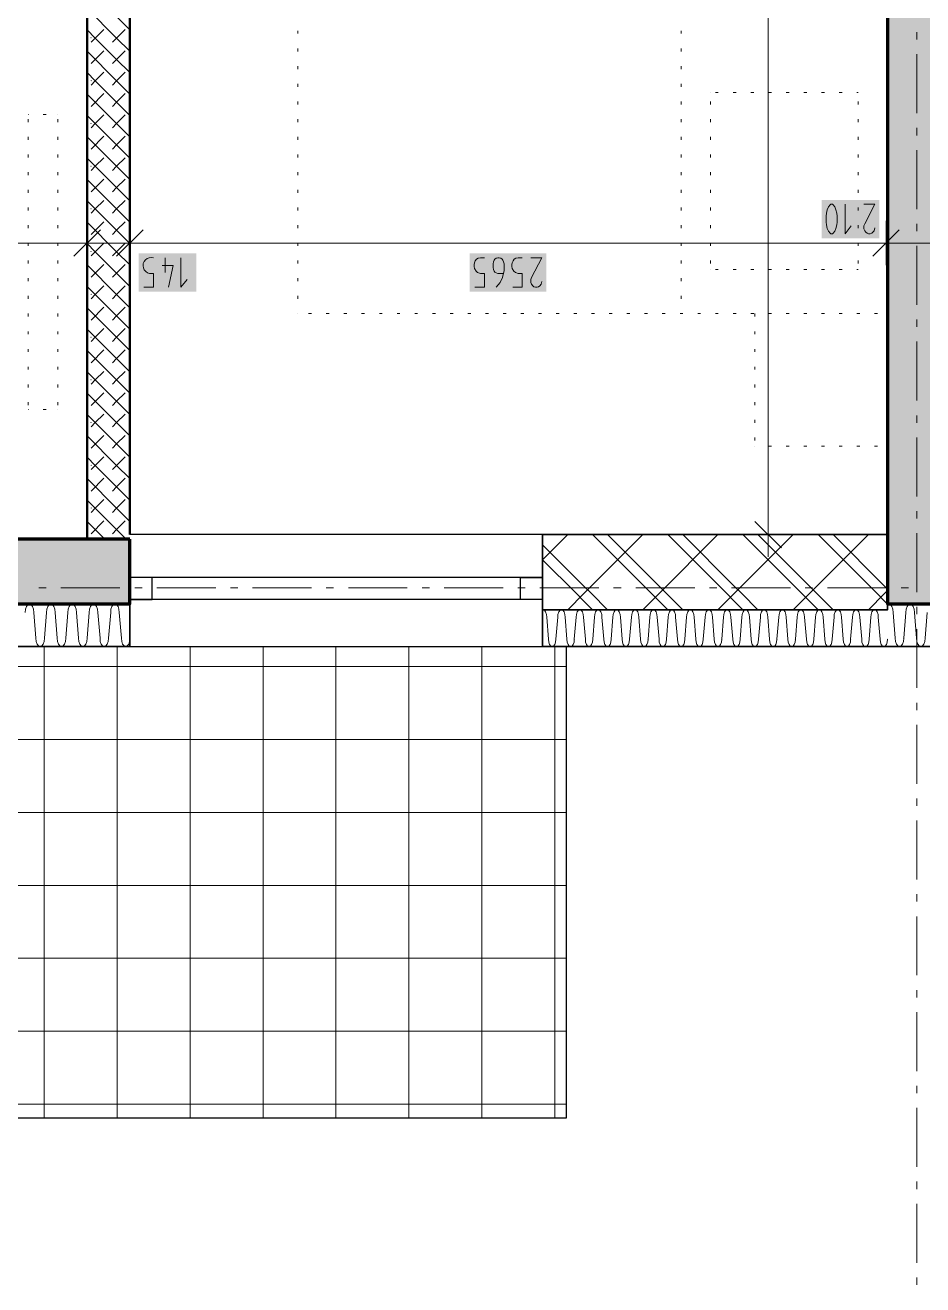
# Model space of a CAD drawing. Header units: millimetres. Extents: x 0 to 594, y 0 to 420.
# Drawn here: x 250.94 to 282.15, y 126.02 to 169.83 of the extents above; entities that cross this region are included whole.
import ezdxf

# ---------------------------------------------------------------- set-up
doc = ezdxf.new("R2010")
doc.units = ezdxf.units.MM
doc.header["$LTSCALE"] = 8
for name, color, linetype in [('PDF_Koty delkove', 7, 'Continuous'), ('PDF_Nabytek', 7, 'Continuous'), ('PDF_Obecne 0.25', 7, 'Continuous'), ('PDF_Okna', 7, 'Continuous'), ('PDF_Osy hlavni', 7, 'Continuous'), ('PDF_Pricky zdene', 7, 'Continuous'), ('PDF_Srafy', 7, 'Continuous'), ('PDF_Steny obvodove nosne', 7, 'Continuous'), ('PDF_Steny sendvic', 7, 'Continuous'), ('PDF_Zatepleni', 7, 'Continuous')]:
    doc.layers.add(name, color=color, linetype=linetype)

msp = doc.modelspace()

# ---------------------------------------------------------------- linework, layer by layer
at = {"layer": 'PDF_Koty delkove', "lineweight": 18}
for points in [[(276.774, 152.109), (276.774, 182.659), (276.774, 201.257), (276.774, 207.919), (276.774, 209.406), (276.774, 231.238), (276.774, 233.852)], [(279.449, 163.597), (279.449, 162.572), (279.668, 162.845)], [(280.106, 163.597), (280.49, 163.597), (280.133, 162.913), (280.106, 162.845), (280.106, 162.742), (280.133, 162.675), (280.174, 162.623), (280.216, 162.588), (280.271, 162.572), (280.325, 162.572), (280.38, 162.588)], [(253.097, 163.019), (253.097, 162.251), (253.097, 161.482)], [(254.584, 163.019), (254.584, 162.251), (254.584, 161.482)], [(280.875, 163.019), (280.875, 162.251), (280.875, 161.482)], [(253.559, 162.712), (252.636, 161.789)], [(255.045, 162.712), (254.122, 161.789)], [(280.38, 162.588), (280.421, 162.623), (280.462, 162.675), (280.49, 162.776)], [(281.336, 162.712), (280.413, 161.789)], [(410.931, 162.251), (410.023, 162.251), (383.732, 162.251), (382.246, 162.251), (347.601, 162.251), (345.449, 162.251), (310.804, 162.251), (309.318, 162.251), (283.027, 162.251), (280.875, 162.251), (254.584, 162.251), (253.097, 162.251), (218.453, 162.251), (216.3, 162.251)], [(255.811, 161.738), (255.811, 161.226)], [(256.359, 161.738), (256.359, 160.713), (256.577, 160.986)], [(266.579, 160.713), (266.907, 160.713), (266.907, 161.191), (266.77, 161.191), (266.675, 161.226), (266.62, 161.277), (266.566, 161.362), (266.552, 161.43), (266.552, 161.498), (266.566, 161.567), (266.593, 161.635), (266.634, 161.686), (266.688, 161.721), (266.77, 161.738), (266.907, 161.738)], [(267.564, 161.191), (267.373, 161.191), (267.318, 161.208), (267.277, 161.242), (267.25, 161.277), (267.223, 161.327), (267.209, 161.396), (267.209, 161.532), (267.223, 161.601), (267.25, 161.652), (267.277, 161.686), (267.318, 161.721), (267.373, 161.738), (267.427, 161.738), (267.482, 161.721), (267.523, 161.686), (267.55, 161.652), (267.578, 161.601), (267.592, 161.532), (267.592, 161.293), (267.537, 161.054), (267.455, 160.883), (267.318, 160.713)], [(267.866, 161.498), (267.88, 161.567), (267.907, 161.635), (267.948, 161.686), (268.002, 161.721), (268.084, 161.738), (268.221, 161.738)], [(268.523, 161.738), (268.906, 161.738), (268.55, 161.054), (268.523, 160.986), (268.523, 160.883), (268.55, 160.816), (268.591, 160.764), (268.632, 160.73), (268.687, 160.713), (268.741, 160.713), (268.796, 160.73), (268.837, 160.764), (268.878, 160.816), (268.906, 160.917)], [(255.702, 161.464), (256.085, 161.464), (255.92, 160.713)], [(267.893, 160.713), (268.221, 160.713), (268.221, 161.191), (268.084, 161.191), (267.989, 161.226), (267.934, 161.277), (267.88, 161.362), (267.866, 161.43), (267.866, 161.498)], [(277.235, 151.647), (276.312, 152.57)], [(277.542, 152.109), (276.774, 152.109), (276.005, 152.109)], [(276.774, 152.109), (276.774, 151.34)]]:
    msp.add_lwpolyline(points, dxfattribs=at)
msp.add_lwpolyline([(278.792, 163.186), (278.792, 162.981), (278.806, 162.88), (278.833, 162.76), (278.874, 162.657), (278.929, 162.588), (278.956, 162.572), (279.011, 162.572), (279.039, 162.588), (279.093, 162.657), (279.134, 162.76), (279.162, 162.88), (279.176, 162.981), (279.176, 163.186), (279.162, 163.289), (279.134, 163.408), (279.093, 163.511), (279.039, 163.58), (279.011, 163.597), (278.956, 163.597), (278.929, 163.58), (278.874, 163.511), (278.833, 163.408), (278.806, 163.289)], close=True, dxfattribs=at)
msp.add_lwpolyline([(255.072, 160.713), (255.4, 160.713), (255.4, 161.191), (255.263, 161.191, -1.034071), (255.4, 161.738)], format="xyb", dxfattribs=at)
at = {"layer": 'PDF_Koty delkove', "color": 7, "lineweight": 18, "true_color": 0xffffff, "transparency": 33554559}
for points in [[(280.644, 163.751), (278.639, 163.751), (280.644, 162.418), (278.639, 162.418)], [(256.896, 161.892), (254.891, 161.892), (256.896, 160.559), (254.891, 160.559)], [(269.06, 161.892), (266.398, 161.892), (269.06, 160.559), (266.398, 160.559)]]:
    msp.add_solid(points, dxfattribs=at)
at = {"layer": 'PDF_Nabytek', "lineweight": 13}
for points in [[(253.097, 169.531), (253.097, 169.634)], [(260.426, 169.531), (260.426, 169.634)], [(273.751, 169.531), (273.751, 169.634)], [(280.926, 169.531), (280.926, 169.634)], [(253.097, 168.916), (253.097, 169.019)], [(260.426, 168.916), (260.426, 169.019)], [(273.751, 168.916), (273.751, 169.019)], [(280.926, 168.916), (280.926, 169.019)], [(253.097, 168.301), (253.097, 168.404)], [(260.426, 168.301), (260.426, 168.404)], [(273.751, 168.301), (273.751, 168.404)], [(280.926, 168.301), (280.926, 168.404)], [(253.097, 167.686), (253.097, 167.789)], [(260.426, 167.686), (260.426, 167.789)], [(273.751, 167.686), (273.751, 167.789)], [(280.926, 167.686), (280.926, 167.789)], [(274.776, 167.484), (274.776, 167.484)], [(274.776, 167.484), (274.776, 167.484)], [(275.043, 167.484), (274.941, 167.484)], [(275.658, 167.484), (275.556, 167.484)], [(276.273, 167.484), (276.171, 167.484)], [(276.888, 167.484), (276.786, 167.484)], [(277.503, 167.484), (277.401, 167.484)], [(278.118, 167.484), (278.016, 167.484)], [(278.733, 167.484), (278.631, 167.484)], [(279.348, 167.484), (279.245, 167.484)], [(279.901, 167.484), (279.86, 167.484)], [(279.901, 167.484), (279.901, 167.484)], [(279.901, 167.484), (279.901, 167.484)], [(253.097, 167.071), (253.097, 167.174)], [(260.426, 167.071), (260.426, 167.174)], [(273.751, 167.071), (273.751, 167.174)], [(274.776, 167.071), (274.776, 167.174)], [(279.901, 167.071), (279.901, 167.174)], [(280.926, 167.071), (280.926, 167.174)], [(251.058, 166.715), (251.047, 166.715)], [(251.047, 166.715), (251.047, 166.715)], [(251.047, 166.715), (251.047, 166.715)], [(251.047, 166.456), (251.047, 166.559)], [(251.673, 166.715), (251.571, 166.715)], [(252.072, 166.715), (252.072, 166.715)], [(252.072, 166.715), (252.072, 166.715)], [(252.072, 166.456), (252.072, 166.559)], [(253.097, 166.456), (253.097, 166.559)], [(260.426, 166.456), (260.426, 166.559)], [(273.751, 166.456), (273.751, 166.559)], [(274.776, 166.456), (274.776, 166.559)], [(279.901, 166.456), (279.901, 166.559)], [(280.926, 166.456), (280.926, 166.559)], [(251.047, 165.841), (251.047, 165.944)], [(252.072, 165.841), (252.072, 165.944)], [(253.097, 165.841), (253.097, 165.944)], [(260.426, 165.841), (260.426, 165.944)], [(273.751, 165.841), (273.751, 165.944)], [(274.776, 165.841), (274.776, 165.944)], [(279.901, 165.841), (279.901, 165.944)], [(280.926, 165.841), (280.926, 165.944)], [(251.047, 165.226), (251.047, 165.329)], [(252.072, 165.226), (252.072, 165.329)], [(253.097, 165.226), (253.097, 165.329)], [(260.426, 165.226), (260.426, 165.329)], [(273.751, 165.226), (273.751, 165.329)], [(274.776, 165.226), (274.776, 165.329)], [(279.901, 165.226), (279.901, 165.329)], [(280.926, 165.226), (280.926, 165.329)], [(251.047, 164.611), (251.047, 164.714)], [(252.072, 164.611), (252.072, 164.714)], [(253.097, 164.611), (253.097, 164.714)], [(260.426, 164.611), (260.426, 164.714)], [(273.751, 164.611), (273.751, 164.714)], [(274.776, 164.611), (274.776, 164.714)], [(279.901, 164.611), (279.901, 164.714)], [(280.926, 164.611), (280.926, 164.714)], [(251.047, 163.996), (251.047, 164.099)], [(252.072, 163.996), (252.072, 164.099)], [(253.097, 163.996), (253.097, 164.099)], [(260.426, 163.996), (260.426, 164.099)], [(273.751, 163.996), (273.751, 164.099)], [(274.776, 163.996), (274.776, 164.099)], [(279.901, 163.996), (279.901, 164.099)], [(280.926, 163.996), (280.926, 164.099)], [(251.047, 163.381), (251.047, 163.484)], [(252.072, 163.381), (252.072, 163.484)], [(253.097, 163.381), (253.097, 163.484)], [(260.426, 163.381), (260.426, 163.484)], [(273.751, 163.381), (273.751, 163.484)], [(274.776, 163.381), (274.776, 163.484)], [(279.901, 163.381), (279.901, 163.484)], [(280.926, 163.381), (280.926, 163.484)], [(251.047, 162.766), (251.047, 162.869)], [(252.072, 162.766), (252.072, 162.869)], [(253.097, 162.766), (253.097, 162.869)], [(260.426, 162.766), (260.426, 162.869)], [(273.751, 162.766), (273.751, 162.869)], [(274.776, 162.766), (274.776, 162.869)], [(279.901, 162.766), (279.901, 162.869)], [(280.926, 162.766), (280.926, 162.869)], [(251.047, 162.151), (251.047, 162.254)], [(252.072, 162.151), (252.072, 162.254)], [(253.097, 162.151), (253.097, 162.254)], [(260.426, 162.151), (260.426, 162.254)], [(273.751, 162.151), (273.751, 162.254)], [(274.776, 162.151), (274.776, 162.254)], [(279.901, 162.151), (279.901, 162.254)], [(280.926, 162.151), (280.926, 162.254)], [(251.047, 161.536), (251.047, 161.639)], [(252.072, 161.536), (252.072, 161.639)], [(253.097, 161.536), (253.097, 161.639)], [(260.426, 161.536), (260.426, 161.639)], [(273.751, 161.536), (273.751, 161.639)], [(274.776, 161.536), (274.776, 161.639)], [(274.776, 161.334), (274.776, 161.334)], [(274.776, 161.334), (274.776, 161.334)], [(275.043, 161.334), (274.941, 161.334)], [(275.658, 161.334), (275.556, 161.334)], [(276.273, 161.334), (276.171, 161.334)], [(276.888, 161.334), (276.786, 161.334)], [(277.503, 161.334), (277.401, 161.334)], [(278.118, 161.334), (278.016, 161.334)], [(278.733, 161.334), (278.631, 161.334)], [(279.348, 161.334), (279.245, 161.334)], [(279.901, 161.334), (279.86, 161.334)], [(279.901, 161.536), (279.901, 161.639)], [(279.901, 161.334), (279.901, 161.334)], [(279.901, 161.334), (279.901, 161.334)], [(280.926, 161.536), (280.926, 161.639)], [(251.047, 160.921), (251.047, 161.024)], [(252.072, 160.921), (252.072, 161.024)], [(253.097, 160.921), (253.097, 161.024)], [(260.426, 160.921), (260.426, 161.024)], [(273.751, 160.921), (273.751, 161.024)], [(280.926, 160.921), (280.926, 161.024)], [(251.047, 160.306), (251.047, 160.409)], [(252.072, 160.306), (252.072, 160.409)], [(253.097, 160.306), (253.097, 160.409)], [(260.426, 160.306), (260.426, 160.409)], [(273.751, 160.306), (273.751, 160.409)], [(280.926, 160.306), (280.926, 160.409)], [(251.047, 159.691), (251.047, 159.794)], [(252.072, 159.691), (252.072, 159.794)], [(253.097, 159.691), (253.097, 159.794)], [(260.426, 159.796), (260.426, 159.796)], [(260.426, 159.796), (260.426, 159.796)], [(260.898, 159.796), (260.796, 159.796)], [(261.513, 159.796), (261.411, 159.796)], [(262.128, 159.796), (262.026, 159.796)], [(262.743, 159.796), (262.641, 159.796)], [(263.358, 159.796), (263.256, 159.796)], [(263.973, 159.796), (263.871, 159.796)], [(264.588, 159.796), (264.486, 159.796)], [(265.203, 159.796), (265.101, 159.796)], [(265.818, 159.796), (265.716, 159.796)], [(266.433, 159.796), (266.331, 159.796)], [(267.048, 159.796), (266.946, 159.796)], [(267.663, 159.796), (267.561, 159.796)], [(268.278, 159.796), (268.176, 159.796)], [(268.893, 159.796), (268.791, 159.796)], [(269.508, 159.796), (269.406, 159.796)], [(270.123, 159.796), (270.021, 159.796)], [(270.738, 159.796), (270.636, 159.796)], [(271.353, 159.796), (271.251, 159.796)], [(271.968, 159.796), (271.866, 159.796)], [(272.583, 159.796), (272.481, 159.796)], [(273.198, 159.796), (273.096, 159.796)], [(273.813, 159.796), (273.711, 159.796)], [(273.751, 159.796), (273.751, 159.796)], [(274.428, 159.796), (274.326, 159.796)], [(275.043, 159.796), (274.941, 159.796)], [(275.658, 159.796), (275.556, 159.796)], [(276.273, 159.796), (276.171, 159.796)], [(276.313, 159.796), (276.313, 159.796)], [(276.313, 159.691), (276.313, 159.794)], [(276.888, 159.796), (276.786, 159.796)], [(277.503, 159.796), (277.401, 159.796)], [(278.118, 159.796), (278.016, 159.796)], [(278.733, 159.796), (278.631, 159.796)], [(279.348, 159.796), (279.245, 159.796)], [(279.963, 159.796), (279.86, 159.796)], [(280.578, 159.796), (280.475, 159.796)], [(280.926, 159.796), (280.926, 159.796)], [(280.926, 159.796), (280.926, 159.796)], [(280.926, 159.796), (280.926, 159.796)], [(280.926, 159.691), (280.926, 159.794)], [(251.047, 159.076), (251.047, 159.179)], [(252.072, 159.076), (252.072, 159.179)], [(253.097, 159.076), (253.097, 159.179)], [(276.313, 159.076), (276.313, 159.179)], [(280.926, 159.076), (280.926, 159.179)], [(251.047, 158.461), (251.047, 158.564)], [(252.072, 158.461), (252.072, 158.564)], [(253.097, 158.461), (253.097, 158.564)], [(276.313, 158.461), (276.313, 158.564)], [(280.926, 158.461), (280.926, 158.564)], [(251.047, 157.846), (251.047, 157.949)], [(252.072, 157.846), (252.072, 157.949)], [(253.097, 157.846), (253.097, 157.949)], [(276.313, 157.846), (276.313, 157.949)], [(280.926, 157.846), (280.926, 157.949)], [(251.047, 157.231), (251.047, 157.334)], [(252.072, 157.231), (252.072, 157.334)], [(253.097, 157.231), (253.097, 157.334)], [(276.313, 157.231), (276.313, 157.334)], [(280.926, 157.231), (280.926, 157.334)], [(251.047, 156.616), (251.047, 156.719)], [(251.058, 156.465), (251.047, 156.465)], [(251.047, 156.465), (251.047, 156.465)], [(251.047, 156.465), (251.047, 156.465)], [(251.673, 156.465), (251.571, 156.465)], [(252.072, 156.616), (252.072, 156.719)], [(252.072, 156.465), (252.072, 156.465)], [(252.072, 156.465), (252.072, 156.465)], [(253.097, 156.616), (253.097, 156.719)], [(276.313, 156.616), (276.313, 156.719)], [(280.926, 156.616), (280.926, 156.719)], [(253.097, 156.001), (253.097, 156.104)], [(276.313, 156.001), (276.313, 156.104)], [(280.926, 156.001), (280.926, 156.104)], [(253.097, 155.386), (253.097, 155.489)], [(276.313, 155.386), (276.313, 155.489)], [(276.313, 155.184), (276.313, 155.184)], [(276.313, 155.184), (276.313, 155.184)], [(276.888, 155.184), (276.786, 155.184)], [(277.503, 155.184), (277.401, 155.184)], [(278.118, 155.184), (278.016, 155.184)], [(278.733, 155.184), (278.631, 155.184)], [(279.348, 155.184), (279.245, 155.184)], [(279.963, 155.184), (279.86, 155.184)], [(280.578, 155.184), (280.475, 155.184)], [(280.926, 155.386), (280.926, 155.489)], [(280.926, 155.184), (280.926, 155.184)], [(280.926, 155.184), (280.926, 155.184)], [(253.097, 154.771), (253.097, 154.874)], [(253.097, 154.156), (253.097, 154.259)], [(253.097, 153.541), (253.097, 153.644)], [(253.097, 152.926), (253.097, 153.029)], [(253.097, 152.311), (253.097, 152.414)], [(253.097, 152.109), (253.097, 152.109)]]:
    msp.add_lwpolyline(points, dxfattribs=at)
at = {"layer": 'PDF_Obecne 0.25', "lineweight": 25}
msp.add_lwpolyline([(269.753, 148.216), (269.753, 131.816), (237.979, 131.816)], dxfattribs=at)
at = {"layer": 'PDF_Okna', "lineweight": 25}
for points in [[(268.933, 152.109), (254.583, 152.109)], [(268.933, 150.622), (254.583, 150.622)], [(268.933, 149.854), (254.583, 149.854)], [(254.583, 148.214), (268.933, 148.214)]]:
    msp.add_lwpolyline(points, dxfattribs=at)
for points in [[(254.583, 149.854), (255.352, 149.854), (255.352, 150.622), (254.583, 150.622)], [(268.933, 149.854), (268.165, 149.854), (268.165, 150.622), (268.933, 150.622)]]:
    msp.add_lwpolyline(points, close=True, dxfattribs=at)
at = {"layer": 'PDF_Osy hlavni', "lineweight": 18}
for points in [[(281.951, 169.326), (281.951, 169.582)], [(281.951, 166.764), (281.951, 168.814)], [(281.951, 165.995), (281.951, 166.251)], [(281.951, 163.432), (281.951, 165.482)], [(281.951, 162.664), (281.951, 162.92)], [(281.951, 160.101), (281.951, 162.151)], [(281.951, 159.332), (281.951, 159.589)], [(281.951, 156.77), (281.951, 158.82)], [(281.951, 156.001), (281.951, 156.257)], [(281.951, 153.439), (281.951, 155.489)], [(281.951, 152.67), (281.951, 152.926)], [(281.951, 150.108), (281.951, 152.158)], [(251.673, 150.264), (251.417, 150.264)], [(254.236, 150.264), (252.186, 150.264)], [(255.004, 150.264), (254.748, 150.264)], [(257.567, 150.264), (255.517, 150.264)], [(258.336, 150.264), (258.079, 150.264)], [(260.898, 150.264), (258.848, 150.264)], [(261.667, 150.264), (261.411, 150.264)], [(264.229, 150.264), (262.179, 150.264)], [(264.998, 150.264), (264.742, 150.264)], [(267.561, 150.264), (265.511, 150.264)], [(268.329, 150.264), (268.073, 150.264)], [(270.892, 150.264), (268.842, 150.264)], [(271.661, 150.264), (271.404, 150.264)], [(274.223, 150.264), (272.173, 150.264)], [(274.992, 150.264), (274.736, 150.264)], [(277.554, 150.264), (275.504, 150.264)], [(278.323, 150.264), (278.067, 150.264)], [(280.885, 150.264), (278.835, 150.264)], [(281.654, 150.264), (281.398, 150.264)], [(281.951, 149.339), (281.951, 149.595)], [(281.951, 146.776), (281.951, 148.826)], [(281.951, 146.008), (281.951, 146.264)], [(281.951, 143.445), (281.951, 145.495)], [(281.951, 142.676), (281.951, 142.933)], [(281.951, 140.114), (281.951, 142.164)], [(281.951, 139.345), (281.951, 139.601)], [(281.951, 136.783), (281.951, 138.833)], [(281.951, 136.014), (281.951, 136.27)], [(281.951, 133.451), (281.951, 135.501)], [(281.951, 132.683), (281.951, 132.939)], [(281.951, 130.12), (281.951, 132.17)], [(281.951, 129.351), (281.951, 129.608)], [(281.951, 126.789), (281.951, 128.839)], [(281.951, 126.02), (281.951, 126.277)]]:
    msp.add_lwpolyline(points, dxfattribs=at)
at = {"layer": 'PDF_Pricky zdene', "lineweight": 50}
msp.add_lwpolyline([(254.584, 152.109), (254.584, 201.257), (253.251, 201.257), (253.097, 201.257), (253.097, 152.109), (253.097, 151.955), (254.583, 151.955)], dxfattribs=at)
at = {"layer": 'PDF_Pricky zdene', "lineweight": 9}
for points in [[(254.584, 168.919), (254.122, 169.38), (253.097, 170.405)], [(254.584, 169.662), (254.122, 170.123)], [(254.122, 168.637), (253.379, 169.38), (253.097, 169.662)], [(253.231, 169.231), (253.379, 169.38), (253.676, 169.677)], [(253.974, 169.231), (254.122, 169.38), (254.42, 169.677)], [(254.584, 167.432), (254.122, 167.894), (253.097, 168.919)], [(253.231, 168.488), (253.676, 168.934)], [(254.584, 168.175), (254.122, 168.637), (254.42, 168.934)], [(253.974, 168.488), (254.122, 168.637)], [(254.122, 167.15), (253.379, 167.894), (253.097, 168.175)], [(253.231, 167.745), (253.379, 167.894), (253.676, 168.191)], [(253.974, 167.745), (254.122, 167.894), (254.42, 168.191)], [(254.584, 165.946), (254.122, 166.407), (253.097, 167.432)], [(253.231, 167.002), (253.676, 167.448)], [(254.584, 166.689), (254.122, 167.15), (254.42, 167.448)], [(253.974, 167.002), (254.122, 167.15)], [(254.122, 165.664), (253.379, 166.407), (253.097, 166.689)], [(253.231, 166.259), (253.379, 166.407), (253.676, 166.705)], [(253.974, 166.259), (254.122, 166.407), (254.42, 166.705)], [(254.584, 164.46), (254.122, 164.921), (253.097, 165.946)], [(253.231, 165.516), (253.676, 165.961)], [(254.584, 165.203), (254.122, 165.664), (253.974, 165.516)], [(254.122, 165.664), (254.42, 165.961)], [(254.122, 164.178), (253.379, 164.921), (253.097, 165.203)], [(253.231, 164.772), (253.379, 164.921), (253.676, 165.218)], [(253.974, 164.772), (254.122, 164.921), (254.42, 165.218)], [(254.584, 162.974), (254.122, 163.435), (253.097, 164.46)], [(253.231, 164.029), (253.676, 164.475)], [(254.122, 164.178), (254.42, 164.475)], [(254.584, 163.717), (254.122, 164.178), (253.974, 164.029)], [(254.122, 162.692), (253.379, 163.435), (253.097, 163.717)], [(253.231, 163.286), (253.379, 163.435), (253.676, 163.732)], [(253.974, 163.286), (254.122, 163.435), (254.42, 163.732)], [(254.584, 161.487), (254.122, 161.949), (253.097, 162.974)], [(253.231, 162.543), (253.676, 162.989)], [(254.122, 162.692), (254.42, 162.989)], [(254.584, 162.23), (254.122, 162.692), (253.974, 162.543)], [(254.122, 161.205), (253.379, 161.949), (253.097, 162.23)], [(253.231, 161.8), (253.379, 161.949), (253.676, 162.246)], [(253.974, 161.8), (254.122, 161.949), (254.42, 162.246)], [(254.584, 160.001), (254.122, 160.462), (253.097, 161.487)], [(253.231, 161.057), (253.676, 161.503)], [(254.584, 160.744), (254.122, 161.205), (253.974, 161.057)], [(254.122, 161.205), (254.42, 161.503)], [(254.122, 159.719), (253.379, 160.462), (253.097, 160.744)], [(253.231, 160.314), (253.379, 160.462), (253.676, 160.76)], [(253.974, 160.314), (254.122, 160.462), (254.42, 160.76)], [(254.584, 158.515), (254.122, 158.976), (253.097, 160.001)], [(253.231, 159.571), (253.676, 160.016)], [(254.122, 159.719), (254.42, 160.016)], [(254.584, 159.258), (254.122, 159.719), (253.974, 159.571)], [(254.122, 158.233), (253.379, 158.976), (253.097, 159.258)], [(253.231, 158.828), (253.379, 158.976), (253.676, 159.273)], [(253.974, 158.828), (254.122, 158.976), (254.42, 159.273)], [(254.584, 157.029), (254.122, 157.49), (253.097, 158.515)], [(253.231, 158.084), (253.676, 158.53)], [(254.584, 157.772), (254.122, 158.233), (253.974, 158.084)], [(254.122, 158.233), (254.42, 158.53)], [(254.584, 156.286), (254.122, 156.747), (253.379, 157.49), (253.097, 157.772)], [(253.231, 157.341), (253.379, 157.49), (253.676, 157.787)], [(253.974, 157.341), (254.122, 157.49), (254.42, 157.787)], [(254.42, 156.301), (254.122, 156.004), (253.097, 157.029)], [(253.231, 156.598), (253.676, 157.044)], [(254.122, 156.747), (254.42, 157.044)], [(253.974, 156.598), (254.122, 156.747)], [(254.122, 155.261), (253.379, 156.004), (253.097, 156.286)], [(253.231, 155.855), (253.379, 156.004), (253.676, 156.301)], [(253.974, 155.855), (254.122, 156.004)], [(254.584, 155.542), (254.122, 156.004)], [(254.584, 154.056), (254.122, 154.517), (253.097, 155.542)], [(253.231, 155.112), (253.676, 155.558)], [(254.122, 155.261), (254.42, 155.558)], [(254.584, 154.799), (254.122, 155.261), (253.974, 155.112)], [(253.379, 154.517), (253.097, 154.799)], [(253.231, 154.369), (253.379, 154.517), (253.676, 154.815)], [(253.974, 154.369), (254.122, 154.517), (254.42, 154.815)], [(254.122, 153.774), (253.379, 154.517)], [(254.42, 153.328), (254.122, 153.031), (253.097, 154.056)], [(253.231, 153.626), (253.676, 154.072)], [(254.584, 153.313), (254.122, 153.774), (253.974, 153.626)], [(254.122, 153.774), (254.42, 154.072)], [(253.231, 152.883), (253.379, 153.031), (253.676, 153.328)], [(253.379, 153.031), (253.097, 153.313)], [(254.122, 152.288), (253.379, 153.031)], [(253.974, 152.883), (254.122, 153.031)], [(254.584, 152.57), (254.122, 153.031)], [(253.712, 151.955), (253.097, 152.57)], [(253.231, 152.139), (253.676, 152.585)], [(254.122, 152.288), (254.42, 152.585)], [(254.455, 151.955), (254.122, 152.288), (253.974, 152.139)]]:
    msp.add_lwpolyline(points, dxfattribs=at)
at = {"layer": 'PDF_Pricky zdene', "lineweight": 9, "transparency": 33554559}
for points in [[(253.231, 169.36), (253.208, 169.383), (253.254, 169.383), (253.231, 169.406)], [(254.122, 169.357), (254.099, 169.38), (254.145, 169.38), (254.122, 169.403)], [(253.231, 167.873), (253.208, 167.897), (253.254, 167.897), (253.231, 167.92)], [(254.122, 167.87), (254.099, 167.894), (254.145, 167.894), (254.122, 167.917)], [(253.231, 166.387), (253.208, 166.41), (253.254, 166.41), (253.231, 166.433)], [(254.122, 166.384), (254.099, 166.407), (254.145, 166.407), (254.122, 166.43)], [(253.231, 164.901), (253.208, 164.924), (253.254, 164.924), (253.231, 164.947)], [(254.122, 164.898), (254.099, 164.921), (254.145, 164.921), (254.122, 164.944)], [(253.231, 163.415), (253.208, 163.438), (253.254, 163.438), (253.231, 163.461)], [(254.122, 163.412), (254.099, 163.435), (254.145, 163.435), (254.122, 163.458)], [(253.231, 161.929), (253.208, 161.952), (253.254, 161.952), (253.231, 161.975)], [(254.122, 161.926), (254.099, 161.949), (254.145, 161.949), (254.122, 161.972)], [(253.231, 160.442), (253.208, 160.465), (253.254, 160.465), (253.231, 160.488)], [(254.122, 160.439), (254.099, 160.462), (254.145, 160.462), (254.122, 160.485)], [(253.231, 158.956), (253.208, 158.979), (253.254, 158.979), (253.231, 159.002)], [(254.122, 158.953), (254.099, 158.976), (254.145, 158.976), (254.122, 158.999)], [(253.231, 157.47), (253.208, 157.493), (253.254, 157.493), (253.231, 157.516)], [(254.122, 157.467), (254.099, 157.49), (254.145, 157.49), (254.122, 157.513)], [(253.231, 155.984), (253.208, 156.007), (253.254, 156.007), (253.231, 156.03)], [(254.122, 155.981), (254.099, 156.004), (254.145, 156.004), (254.122, 156.027)], [(253.231, 154.497), (253.208, 154.52), (253.254, 154.52), (253.231, 154.543)], [(254.122, 154.494), (254.099, 154.517), (254.145, 154.517), (254.122, 154.54)], [(253.231, 153.011), (253.208, 153.034), (253.254, 153.034), (253.231, 153.057)], [(254.122, 153.008), (254.099, 153.031), (254.145, 153.031), (254.122, 153.054)]]:
    msp.add_solid(points, dxfattribs=at)
at = {"layer": 'PDF_Srafy', "lineweight": 9}
for points in [[(251.601, 148.216), (251.601, 144.985), (251.601, 139.912)], [(254.138, 148.216), (254.138, 147.522), (254.138, 142.449), (254.138, 137.375)], [(256.675, 148.216), (256.675, 144.985), (256.675, 139.912), (256.675, 134.838), (256.675, 131.817)], [(259.212, 148.216), (259.212, 147.522), (259.212, 142.449), (259.212, 137.375), (259.212, 132.302), (259.212, 131.817)], [(261.748, 148.216), (261.748, 144.985), (261.748, 139.912), (261.748, 134.838), (261.748, 131.817)], [(264.285, 148.216), (264.285, 147.522), (264.285, 142.449), (264.285, 137.375), (264.285, 132.302), (264.285, 131.817)], [(266.822, 148.216), (266.822, 144.985), (266.822, 139.912), (266.822, 134.838), (266.822, 131.817)], [(269.359, 148.216), (269.359, 147.522), (269.359, 142.449), (269.359, 137.375), (269.359, 132.302), (269.359, 131.817)], [(269.753, 147.522), (269.359, 147.522), (264.285, 147.522), (259.212, 147.522), (254.138, 147.522), (249.065, 147.522), (243.991, 147.522), (238.918, 147.522)], [(269.753, 144.985), (266.822, 144.985), (261.748, 144.985), (256.675, 144.985), (251.601, 144.985), (246.528, 144.985), (241.455, 144.985)], [(269.753, 142.449), (269.359, 142.449), (264.285, 142.449), (259.212, 142.449), (254.138, 142.449), (249.065, 142.449), (243.991, 142.449)], [(269.753, 139.912), (266.822, 139.912), (261.748, 139.912), (256.675, 139.912), (251.601, 139.912), (246.528, 139.912)], [(251.601, 139.912), (251.601, 134.838), (251.601, 131.817)], [(269.753, 137.375), (269.359, 137.375), (264.285, 137.375), (259.212, 137.375), (254.138, 137.375), (249.065, 137.375)], [(254.138, 137.375), (254.138, 132.302), (254.138, 131.817)], [(269.753, 134.838), (266.822, 134.838), (261.748, 134.838), (256.675, 134.838), (251.601, 134.838), (246.528, 134.838)], [(269.753, 132.302), (269.359, 132.302), (264.285, 132.302), (259.212, 132.302), (254.138, 132.302), (249.065, 132.302)]]:
    msp.add_lwpolyline(points, dxfattribs=at)
at = {"layer": 'PDF_Steny obvodove nosne', "lineweight": 70}
for points in [[(282.976, 149.7), (282.976, 152.109), (282.976, 231.238), (282.976, 233.852), (280.926, 233.852), (280.926, 231.238), (280.926, 152.109), (280.926, 149.7)], [(254.583, 151.955), (253.097, 151.955), (248.485, 151.955), (248.485, 149.7), (254.583, 149.7)]]:
    msp.add_lwpolyline(points, close=True, dxfattribs=at)
at = {"layer": 'PDF_Steny obvodove nosne', "color": 9, "lineweight": 9, "true_color": 0xc0c0c0, "transparency": 33554559}
for points in [[(282.976, 149.7), (282.976, 233.852), (280.926, 149.7), (280.926, 233.852)], [(254.583, 151.955), (248.485, 151.955), (254.583, 149.7), (248.485, 149.7)]]:
    msp.add_solid(points, dxfattribs=at)
at = {"layer": 'PDF_Steny sendvic', "lineweight": 9}
for points in [[(268.933, 151.237), (269.805, 152.109)], [(269.805, 149.495), (270.368, 150.059), (272.418, 152.109)], [(272.721, 150.059), (270.671, 152.109)], [(273.807, 149.495), (273.243, 150.059), (272.982, 150.32), (271.194, 152.109)], [(272.418, 149.495), (272.982, 150.059), (275.032, 152.109)], [(275.334, 150.059), (273.285, 152.109)], [(276.421, 149.495), (275.857, 150.059), (275.596, 150.32), (273.807, 152.109)], [(275.032, 149.495), (275.596, 150.059), (277.646, 152.109)], [(277.948, 150.059), (275.898, 152.109)], [(279.035, 149.495), (278.471, 150.059), (278.21, 150.32), (276.421, 152.109)], [(277.646, 149.495), (278.21, 150.059), (280.26, 152.109)], [(280.562, 150.059), (278.512, 152.109)], [(280.926, 150.218), (280.823, 150.32), (279.035, 152.109)], [(270.368, 150.32), (268.933, 151.755)], [(270.107, 150.059), (268.933, 151.232)], [(270.63, 150.059), (270.368, 150.32)], [(270.368, 149.797), (270.107, 150.059)], [(271.194, 149.495), (270.63, 150.059)], [(272.982, 149.797), (272.721, 150.059)], [(275.596, 149.797), (275.334, 150.059)], [(278.21, 149.797), (277.948, 150.059)], [(280.26, 149.495), (280.823, 150.059), (280.926, 150.161)], [(280.823, 149.797), (280.562, 150.059)], [(269.075, 149.239), (269.065, 149.337), (269.037, 149.421), (268.996, 149.477), (268.96, 149.495)], [(269.573, 149.495), (269.538, 149.477), (269.496, 149.421), (269.468, 149.337), (269.458, 149.239)], [(269.716, 149.239), (269.706, 149.337), (269.678, 149.421), (269.636, 149.477), (269.6, 149.495)], [(270.214, 149.495), (270.178, 149.477), (270.136, 149.421), (270.109, 149.337), (270.099, 149.239)], [(270.356, 149.239), (270.346, 149.337), (270.319, 149.421), (270.277, 149.477), (270.241, 149.495)], [(270.671, 149.495), (270.368, 149.797)], [(270.855, 149.495), (270.819, 149.477), (270.777, 149.421), (270.749, 149.337), (270.739, 149.239)], [(270.997, 149.239), (270.987, 149.337), (270.959, 149.421), (270.917, 149.477), (270.882, 149.495)], [(271.495, 149.495), (271.459, 149.477), (271.418, 149.421), (271.39, 149.337), (271.38, 149.239)], [(271.637, 149.239), (271.628, 149.337), (271.6, 149.421), (271.558, 149.477), (271.522, 149.495)], [(272.136, 149.495), (272.1, 149.477), (272.058, 149.421), (272.03, 149.337), (272.021, 149.239)], [(272.268, 149.337), (272.24, 149.421), (272.199, 149.477), (272.163, 149.495)], [(272.776, 149.495), (272.741, 149.477), (272.699, 149.421), (272.671, 149.337), (272.661, 149.239)], [(272.919, 149.239), (272.909, 149.337), (272.881, 149.421), (272.839, 149.477), (272.803, 149.495)], [(273.285, 149.495), (272.982, 149.797)], [(273.417, 149.495), (273.381, 149.477), (273.34, 149.421), (273.312, 149.337), (273.302, 149.239)], [(273.559, 149.239), (273.55, 149.337), (273.522, 149.421), (273.48, 149.477), (273.444, 149.495)], [(274.058, 149.495), (274.022, 149.477), (273.98, 149.421), (273.952, 149.337), (273.942, 149.239)], [(274.2, 149.239), (274.19, 149.337), (274.162, 149.421), (274.12, 149.477), (274.085, 149.495)], [(274.698, 149.495), (274.663, 149.477), (274.621, 149.421), (274.593, 149.337), (274.583, 149.239)], [(274.841, 149.239), (274.831, 149.337), (274.803, 149.421), (274.761, 149.477), (274.725, 149.495)], [(275.339, 149.495), (275.303, 149.477), (275.261, 149.421), (275.233, 149.337), (275.224, 149.239)], [(275.481, 149.239), (275.471, 149.337), (275.443, 149.421), (275.402, 149.477), (275.366, 149.495)], [(275.898, 149.495), (275.596, 149.797)], [(275.98, 149.495), (275.944, 149.477), (275.902, 149.421), (275.874, 149.337), (275.864, 149.239)], [(276.122, 149.239), (276.112, 149.337), (276.084, 149.421), (276.042, 149.477), (276.006, 149.495)], [(276.62, 149.495), (276.584, 149.477), (276.543, 149.421), (276.515, 149.337), (276.505, 149.239)], [(276.762, 149.239), (276.753, 149.337), (276.725, 149.421), (276.683, 149.477), (276.647, 149.495)], [(277.183, 149.421), (277.155, 149.337), (277.146, 149.239)], [(277.261, 149.495), (277.225, 149.477), (277.183, 149.421)], [(277.403, 149.239), (277.393, 149.337), (277.365, 149.421), (277.324, 149.477), (277.288, 149.495)], [(277.901, 149.495), (277.866, 149.477), (277.824, 149.421), (277.796, 149.337), (277.786, 149.239)], [(278.044, 149.239), (278.034, 149.337), (278.006, 149.421), (277.964, 149.477), (277.928, 149.495)], [(278.512, 149.495), (278.21, 149.797)], [(278.542, 149.495), (278.506, 149.477), (278.464, 149.421), (278.437, 149.337), (278.427, 149.239)], [(278.684, 149.239), (278.674, 149.337), (278.647, 149.421), (278.605, 149.477), (278.569, 149.495)], [(279.183, 149.495), (279.147, 149.477), (279.105, 149.421), (279.077, 149.337), (279.067, 149.239)], [(279.325, 149.239), (279.315, 149.337), (279.287, 149.421), (279.245, 149.477), (279.21, 149.495)], [(279.823, 149.495), (279.787, 149.477), (279.746, 149.421), (279.718, 149.337), (279.708, 149.239)], [(279.966, 149.239), (279.956, 149.337), (279.928, 149.421), (279.886, 149.477), (279.85, 149.495)], [(280.464, 149.495), (280.428, 149.477), (280.386, 149.421), (280.358, 149.337), (280.349, 149.239)], [(280.527, 149.477), (280.491, 149.495)], [(280.606, 149.239), (280.596, 149.337), (280.568, 149.421), (280.527, 149.477)], [(280.926, 149.695), (280.823, 149.797)], [(269.138, 148.47), (269.075, 149.239)], [(269.458, 149.239), (269.395, 148.47)], [(269.458, 149.239), (269.458, 149.239)], [(269.779, 148.47), (269.716, 149.239)], [(270.099, 149.239), (270.035, 148.47)], [(270.099, 149.239), (270.099, 149.239)], [(270.42, 148.47), (270.356, 149.239)], [(270.739, 149.239), (270.676, 148.47)], [(270.739, 149.239), (270.739, 149.239)], [(271.06, 148.47), (270.997, 149.239)], [(271.38, 149.239), (271.317, 148.47)], [(271.38, 149.239), (271.38, 149.239)], [(271.701, 148.47), (271.637, 149.239)], [(272.021, 149.239), (271.957, 148.47)], [(272.021, 149.239), (272.021, 149.239)], [(272.278, 149.239), (272.268, 149.337)], [(272.342, 148.47), (272.278, 149.239)], [(272.661, 149.239), (272.598, 148.47)], [(272.661, 149.239), (272.661, 149.239)], [(272.982, 148.47), (272.919, 149.239)], [(273.302, 149.239), (273.238, 148.47)], [(273.302, 149.239), (273.302, 149.239)], [(273.623, 148.47), (273.559, 149.239)], [(273.942, 149.239), (273.879, 148.47)], [(273.942, 149.239), (273.942, 149.239)], [(274.263, 148.47), (274.2, 149.239)], [(274.583, 149.239), (274.52, 148.47)], [(274.583, 149.239), (274.583, 149.239)], [(274.904, 148.47), (274.841, 149.239)], [(275.224, 149.239), (275.16, 148.47)], [(275.224, 149.239), (275.224, 149.239)], [(275.545, 148.47), (275.481, 149.239)], [(275.864, 149.239), (275.801, 148.47)], [(275.864, 149.239), (275.864, 149.239)], [(276.185, 148.47), (276.122, 149.239)], [(276.505, 149.239), (276.441, 148.47)], [(276.505, 149.239), (276.505, 149.239)], [(276.826, 148.47), (276.762, 149.239)], [(277.146, 149.239), (277.082, 148.47)], [(277.146, 149.239), (277.146, 149.239)], [(277.466, 148.47), (277.403, 149.239)], [(277.786, 149.239), (277.723, 148.47)], [(277.786, 149.239), (277.786, 149.239)], [(278.107, 148.47), (278.044, 149.239)], [(278.427, 149.239), (278.363, 148.47)], [(278.427, 149.239), (278.427, 149.239)], [(278.748, 148.47), (278.684, 149.239)], [(279.067, 149.239), (279.004, 148.47)], [(279.067, 149.239), (279.067, 149.239)], [(279.388, 148.47), (279.325, 149.239)], [(279.708, 149.239), (279.645, 148.47)], [(279.708, 149.239), (279.708, 149.239)], [(280.029, 148.47), (279.966, 149.239)], [(280.349, 149.239), (280.285, 148.47)], [(280.349, 149.239), (280.349, 149.239)], [(280.67, 148.47), (280.606, 149.239)], [(269.138, 148.47), (269.148, 148.372), (269.176, 148.289), (269.218, 148.233), (269.267, 148.214)], [(269.267, 148.214), (269.316, 148.233), (269.357, 148.289), (269.385, 148.372), (269.395, 148.47)], [(269.267, 148.214), (269.267, 148.214)], [(269.779, 148.47), (269.789, 148.372), (269.817, 148.289), (269.858, 148.233), (269.907, 148.214)], [(269.907, 148.214), (269.956, 148.233), (269.998, 148.289), (270.026, 148.372), (270.035, 148.47)], [(270.42, 148.47), (270.429, 148.372), (270.457, 148.289), (270.499, 148.233), (270.548, 148.214)], [(270.548, 148.214), (270.597, 148.233), (270.638, 148.289), (270.666, 148.372), (270.676, 148.47)], [(271.06, 148.47), (271.07, 148.372), (271.098, 148.289), (271.139, 148.233), (271.188, 148.214)], [(271.188, 148.214), (271.188, 148.214), (271.237, 148.233), (271.279, 148.289), (271.307, 148.372), (271.317, 148.47)], [(271.701, 148.47), (271.711, 148.372), (271.738, 148.289), (271.78, 148.233), (271.829, 148.214)], [(271.829, 148.214), (271.878, 148.233), (271.92, 148.289), (271.947, 148.372), (271.957, 148.47)], [(271.829, 148.214), (271.829, 148.214)], [(272.342, 148.47), (272.351, 148.372), (272.379, 148.289), (272.421, 148.233), (272.47, 148.214)], [(272.47, 148.214), (272.519, 148.233), (272.56, 148.289), (272.588, 148.372), (272.598, 148.47)], [(272.982, 148.47), (272.992, 148.372), (273.02, 148.289), (273.061, 148.233), (273.11, 148.214)], [(273.11, 148.214), (273.159, 148.233), (273.201, 148.289), (273.229, 148.372), (273.238, 148.47)], [(273.623, 148.47), (273.633, 148.372), (273.66, 148.289), (273.702, 148.233), (273.751, 148.214)], [(273.751, 148.214), (273.8, 148.233), (273.841, 148.289), (273.869, 148.372), (273.879, 148.47)], [(274.263, 148.47), (274.273, 148.372), (274.301, 148.289), (274.342, 148.233), (274.391, 148.214)], [(274.391, 148.214), (274.441, 148.233), (274.482, 148.289), (274.51, 148.372), (274.52, 148.47)], [(274.904, 148.47), (274.914, 148.372), (274.942, 148.289), (274.983, 148.233), (275.032, 148.214)], [(275.032, 148.214), (275.081, 148.233), (275.123, 148.289), (275.15, 148.372), (275.16, 148.47)], [(275.545, 148.47), (275.554, 148.372), (275.582, 148.289), (275.624, 148.233), (275.673, 148.214)], [(275.673, 148.214), (275.722, 148.233), (275.763, 148.289), (275.791, 148.372), (275.801, 148.47)], [(275.673, 148.214), (275.673, 148.214)], [(276.185, 148.47), (276.195, 148.372), (276.223, 148.289), (276.264, 148.233), (276.313, 148.214), (276.362, 148.233), (276.404, 148.289), (276.432, 148.372), (276.441, 148.47)], [(276.826, 148.47), (276.836, 148.372), (276.863, 148.289), (276.905, 148.233), (276.954, 148.214), (277.003, 148.233), (277.045, 148.289), (277.072, 148.372), (277.082, 148.47)], [(277.466, 148.47), (277.476, 148.372), (277.504, 148.289), (277.546, 148.233), (277.595, 148.214)], [(277.595, 148.214), (277.644, 148.233), (277.685, 148.289), (277.713, 148.372), (277.723, 148.47)], [(278.107, 148.47), (278.117, 148.372), (278.145, 148.289), (278.186, 148.233), (278.235, 148.214)], [(278.235, 148.214), (278.284, 148.233), (278.326, 148.289), (278.354, 148.372), (278.363, 148.47)], [(278.235, 148.214), (278.235, 148.214)], [(278.748, 148.47), (278.757, 148.372), (278.785, 148.289), (278.827, 148.233), (278.876, 148.214)], [(278.876, 148.214), (278.925, 148.233), (278.966, 148.289), (278.994, 148.372), (279.004, 148.47)], [(279.388, 148.47), (279.398, 148.372), (279.426, 148.289), (279.467, 148.233), (279.516, 148.214), (279.516, 148.214)], [(279.516, 148.214), (279.565, 148.233), (279.607, 148.289), (279.635, 148.372), (279.645, 148.47)], [(280.029, 148.47), (280.039, 148.372), (280.066, 148.289), (280.108, 148.233), (280.157, 148.214)], [(280.157, 148.214), (280.206, 148.233), (280.248, 148.289), (280.275, 148.372), (280.285, 148.47)], [(280.67, 148.47), (280.679, 148.372), (280.707, 148.289), (280.749, 148.233), (280.798, 148.214)], [(280.798, 148.214), (280.847, 148.233), (280.888, 148.289), (280.916, 148.372), (280.926, 148.47)]]:
    msp.add_lwpolyline(points, dxfattribs=at)
at = {"layer": 'PDF_Steny sendvic', "lineweight": 35}
for points in [[(268.933, 152.109), (280.875, 152.109), (280.926, 152.109), (280.926, 149.7), (280.926, 149.495), (268.933, 149.495), (268.933, 149.854), (268.933, 150.622), (268.933, 152.109)], [(280.926, 149.495), (268.933, 149.495)], [(268.933, 148.214), (268.933, 149.495)], [(268.933, 148.214), (280.926, 148.214)]]:
    msp.add_lwpolyline(points, dxfattribs=at)
at = {"layer": 'PDF_Steny sendvic', "lineweight": 9, "transparency": 33554559}
for points in [[(270.368, 150.036), (270.345, 150.059), (270.391, 150.059), (270.368, 150.082)], [(272.982, 150.036), (272.959, 150.059), (273.005, 150.059), (272.982, 150.082)], [(275.596, 150.036), (275.573, 150.059), (275.619, 150.059), (275.596, 150.082)], [(278.21, 150.036), (278.187, 150.059), (278.233, 150.059), (278.21, 150.082)], [(280.823, 150.036), (280.8, 150.059), (280.846, 150.059), (280.823, 150.082)], [(269.395, 148.447), (269.372, 148.47), (269.418, 148.47), (269.395, 148.493)], [(270.035, 148.447), (270.012, 148.47), (270.058, 148.47), (270.035, 148.493)], [(270.676, 148.447), (270.653, 148.47), (270.699, 148.47), (270.676, 148.493)], [(271.317, 148.447), (271.293, 148.47), (271.34, 148.47), (271.317, 148.493)], [(271.957, 148.447), (271.934, 148.47), (271.98, 148.47), (271.957, 148.493)], [(272.598, 148.447), (272.575, 148.47), (272.621, 148.47), (272.598, 148.493)], [(273.238, 148.447), (273.215, 148.47), (273.261, 148.47), (273.238, 148.493)], [(273.879, 148.447), (273.856, 148.47), (273.902, 148.47), (273.879, 148.493)], [(274.52, 148.447), (274.497, 148.47), (274.543, 148.47), (274.52, 148.493)], [(275.16, 148.447), (275.137, 148.47), (275.183, 148.47), (275.16, 148.493)], [(275.801, 148.447), (275.778, 148.47), (275.824, 148.47), (275.801, 148.493)], [(276.441, 148.447), (276.418, 148.47), (276.465, 148.47), (276.441, 148.493)], [(277.082, 148.447), (277.059, 148.47), (277.105, 148.47), (277.082, 148.493)], [(277.723, 148.447), (277.7, 148.47), (277.746, 148.47), (277.723, 148.493)], [(278.363, 148.447), (278.34, 148.47), (278.386, 148.47), (278.363, 148.493)], [(279.004, 148.447), (278.981, 148.47), (279.027, 148.47), (279.004, 148.493)], [(279.645, 148.447), (279.622, 148.47), (279.668, 148.47), (279.645, 148.493)], [(280.285, 148.447), (280.262, 148.47), (280.308, 148.47), (280.285, 148.493)], [(280.926, 148.447), (280.903, 148.47), (280.926, 148.493)]]:
    msp.add_solid(points, dxfattribs=at)
at = {"layer": 'PDF_Zatepleni', "lineweight": 35}
msp.add_lwpolyline([(254.583, 149.7), (248.485, 149.7), (248.485, 149.495), (248.485, 148.214), (254.583, 148.214), (254.583, 149.495)], close=True, dxfattribs=at)
at = {"layer": 'PDF_Zatepleni', "lineweight": 9}
for points in [[(251.075, 149.7), (251.034, 149.679), (250.985, 149.614), (250.953, 149.517), (250.941, 149.403)], [(251.314, 148.511), (251.24, 149.403), (251.229, 149.517), (251.196, 149.614), (251.148, 149.679), (251.106, 149.7)], [(251.684, 149.403), (251.611, 148.511)], [(251.818, 149.7), (251.777, 149.679), (251.728, 149.614), (251.696, 149.517), (251.684, 149.403)], [(251.684, 149.403), (251.684, 149.403)], [(252.057, 148.511), (251.983, 149.403), (251.972, 149.517), (251.939, 149.614), (251.891, 149.679), (251.849, 149.7)], [(252.428, 149.403), (252.354, 148.511)], [(252.471, 149.614), (252.439, 149.517), (252.428, 149.403)], [(252.428, 149.403), (252.428, 149.403)], [(252.561, 149.7), (252.52, 149.679), (252.471, 149.614)], [(252.683, 149.614), (252.634, 149.679), (252.593, 149.7)], [(252.726, 149.403), (252.715, 149.517), (252.683, 149.614)], [(252.8, 148.511), (252.726, 149.403)], [(253.171, 149.403), (253.097, 148.511)], [(253.304, 149.7), (253.263, 149.679), (253.214, 149.614), (253.182, 149.517), (253.171, 149.403)], [(253.171, 149.403), (253.171, 149.403)], [(253.469, 149.403), (253.458, 149.517), (253.426, 149.614), (253.377, 149.679), (253.336, 149.7)], [(253.543, 148.511), (253.469, 149.403)], [(253.914, 149.403), (253.84, 148.511)], [(254.048, 149.7), (254.006, 149.679), (253.958, 149.614), (253.925, 149.517), (253.914, 149.403)], [(253.914, 149.403), (253.914, 149.403)], [(254.213, 149.403), (254.201, 149.517), (254.169, 149.614), (254.12, 149.679), (254.079, 149.7)], [(254.286, 148.511), (254.213, 149.403)], [(280.954, 149.7), (280.926, 149.686)], [(280.985, 149.7), (281.027, 149.679), (281.075, 149.614), (281.107, 149.517), (281.119, 149.403), (281.192, 148.511), (281.204, 148.397), (281.236, 148.301), (281.284, 148.236), (281.341, 148.214), (281.398, 148.236), (281.446, 148.301), (281.478, 148.397), (281.49, 148.511), (281.563, 149.403)], [(281.697, 149.7), (281.655, 149.679), (281.607, 149.614), (281.575, 149.517), (281.563, 149.403)], [(281.563, 149.403), (281.563, 149.403)], [(281.728, 149.7), (281.77, 149.679), (281.818, 149.614), (281.85, 149.517), (281.862, 149.403), (281.935, 148.511), (281.947, 148.397), (281.979, 148.301), (282.027, 148.236), (282.084, 148.214), (282.141, 148.236), (282.189, 148.301), (282.221, 148.397), (282.233, 148.511), (282.306, 149.403)], [(251.314, 148.511), (251.325, 148.397), (251.357, 148.301), (251.405, 148.236), (251.462, 148.214)], [(251.462, 148.214), (251.519, 148.236), (251.567, 148.301), (251.6, 148.397), (251.611, 148.511)], [(252.057, 148.511), (252.068, 148.397), (252.1, 148.301), (252.149, 148.236), (252.205, 148.214)], [(252.205, 148.214), (252.262, 148.236), (252.311, 148.301), (252.343, 148.397), (252.354, 148.511)], [(252.8, 148.511), (252.811, 148.397), (252.843, 148.301), (252.892, 148.236), (252.949, 148.214)], [(252.949, 148.214), (253.005, 148.236), (253.054, 148.301), (253.086, 148.397), (253.097, 148.511)], [(253.543, 148.511), (253.554, 148.397), (253.587, 148.301), (253.635, 148.236), (253.692, 148.214)], [(253.692, 148.214), (253.749, 148.236), (253.797, 148.301), (253.829, 148.397), (253.84, 148.511)], [(254.286, 148.511), (254.297, 148.397), (254.33, 148.301), (254.378, 148.236), (254.435, 148.214)], [(254.435, 148.214), (254.492, 148.236), (254.54, 148.301), (254.572, 148.397), (254.583, 148.511)], [(254.583, 148.511), (254.583, 148.511)]]:
    msp.add_lwpolyline(points, dxfattribs=at)
at = {"layer": 'PDF_Zatepleni', "lineweight": 35}
for points in [[(282.976, 149.495), (282.976, 149.7), (280.926, 149.7), (280.926, 149.495)], [(280.926, 148.214), (282.976, 148.214)]]:
    msp.add_lwpolyline(points, dxfattribs=at)
at = {"layer": 'PDF_Zatepleni', "lineweight": 9, "transparency": 33554559}
for points in [[(251.611, 148.488), (251.588, 148.511), (251.634, 148.511), (251.611, 148.534)], [(252.354, 148.488), (252.331, 148.511), (252.377, 148.511), (252.354, 148.534)], [(253.097, 148.488), (253.074, 148.511), (253.12, 148.511), (253.097, 148.534)], [(253.84, 148.488), (253.817, 148.511), (253.863, 148.511), (253.84, 148.534)], [(254.583, 148.488), (254.56, 148.511), (254.583, 148.534)], [(281.49, 148.488), (281.466, 148.511), (281.513, 148.511), (281.49, 148.534)]]:
    msp.add_solid(points, dxfattribs=at)

doc.saveas('drawing.dxf')
